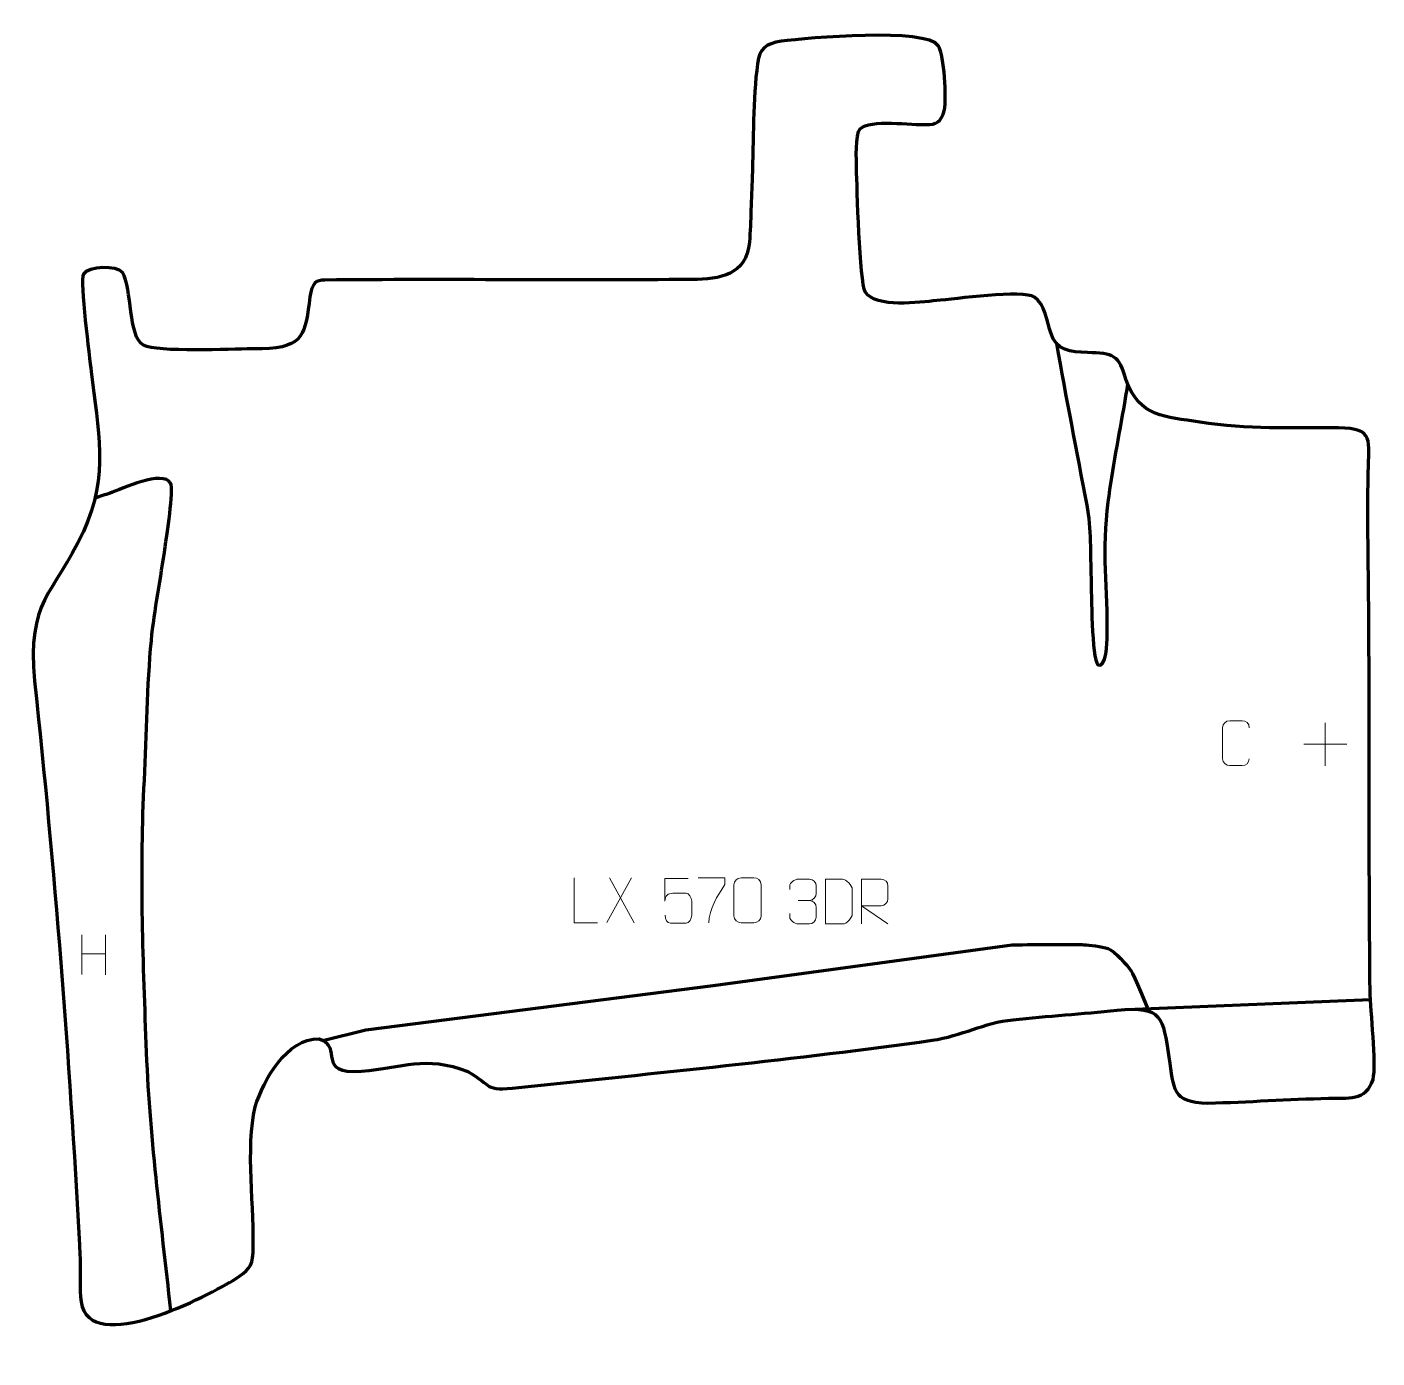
# Model space of a CAD drawing. Header units: millimetres. Extents: x 917 to 1669, y -32 to 709.
import ezdxf

# ---------------------------------------------------------------- set-up
doc = ezdxf.new("R2010")
doc.units = ezdxf.units.MM
doc.header["$MEASUREMENT"] = 0
doc.layers.add('layer 1', color=7, linetype='Continuous', plot=False)
doc.layers.add('layer 2', color=7, linetype='Continuous')
doc.layers.add('layer 3', color=7, linetype='Continuous')

msp = doc.modelspace()

# ---------------------------------------------------------------- linework, layer by layer
at = {"layer": 'layer 1', "color": 250, "lineweight": 9}
for points, knots in [([(1597.3829, 301.9289), (1597.2431, 299.6055), (1595.5659, 298.1259), (1593.4182, 298.1151), (1593.4182, 298.1151), (1591.0863, 298.1155), (1588.7544, 298.1155), (1586.4229, 298.1151), (1586.4229, 298.1151), (1584.4979, 298.0097), (1582.5258, 299.8942), (1582.537, 301.9115), (1582.537, 301.9115), (1582.5374, 307.6816), (1582.5374, 313.4513), (1582.537, 319.2206), (1582.537, 319.2206), (1582.5412, 321.3587), (1584.2879, 323.0779), (1586.4403, 323.0644), (1586.4403, 323.0644), (1588.766, 323.0644), (1591.0921, 323.0644), (1593.4182, 323.0644), (1593.4182, 323.0644), (1595.3648, 323.0999), (1597.3562, 321.6084), (1597.3829, 319.1708)], [0, 0, 0, 0, 0.125, 0.125, 0.125, 0.125, 0.25, 0.25, 0.25, 0.25, 0.375, 0.375, 0.375, 0.375, 0.5, 0.5, 0.5, 0.5, 0.625, 0.625, 0.625, 0.625, 0.75, 0.75, 0.75, 0.75, 1, 1, 1, 1]), ([(1234.3291, 210.6269), (1234.3291, 210.6269), (1221.38, 210.6269), (1221.38, 210.6269), (1221.38, 210.6269), (1221.38, 210.6269), (1221.38, 235.5805), (1221.38, 235.5805)], [0, 0, 0, 0, 0.33333333, 0.33333333, 0.33333333, 0.33333333, 1, 1, 1, 1]), ([(1284.7296, 235.256), (1284.7296, 235.256), (1271.8779, 235.256), (1271.8779, 235.256), (1271.8779, 235.256), (1271.8782, 231.0254), (1271.8782, 226.7945), (1271.8779, 222.5633), (1271.8779, 222.5633), (1271.8776, 225.8734), (1273.5086, 226.9452), (1276.3206, 227.0057), (1276.3206, 227.0057), (1278.7602, 227.006), (1281.1997, 227.006), (1283.6389, 227.0057), (1283.6389, 227.0057), (1285.2887, 227.0125), (1286.7636, 224.632), (1286.7921, 222.5633), (1286.7921, 222.5633), (1286.7918, 219.976), (1286.7918, 217.3884), (1286.7921, 214.8007), (1286.7921, 214.8007), (1286.8383, 212.8413), (1285.3389, 210.405), (1283.713, 210.3465), (1283.713, 210.3465), (1281.7565, 210.3468), (1276.8615, 210.3468), (1274.9045, 210.3465), (1274.9045, 210.3465), (1273.059, 210.3377), (1271.9519, 212.3025), (1271.9311, 214.8536)], [0, 0, 0, 0, 0.1, 0.1, 0.1, 0.1, 0.2, 0.2, 0.2, 0.2, 0.3, 0.3, 0.3, 0.3, 0.4, 0.4, 0.4, 0.4, 0.5, 0.5, 0.5, 0.5, 0.6, 0.6, 0.6, 0.6, 0.7, 0.7, 0.7, 0.7, 0.8, 0.8, 0.8, 0.8, 1, 1, 1, 1]), ([(1290.4465, 235.583), (1290.4465, 235.583), (1305.2626, 235.583), (1305.2626, 235.583), (1305.2626, 235.583), (1305.2623, 234.3334), (1305.2623, 233.0838), (1305.2626, 231.834), (1305.2626, 231.834), (1301.2682, 225.8369), (1296.353, 218.0033), (1296.353, 210.6245)], [0, 0, 0, 0, 0.25, 0.25, 0.25, 0.25, 0.5, 0.5, 0.5, 0.5, 1, 1, 1, 1]), ([(1314.2739, 235.603), (1316.64, 235.603), (1319.0065, 235.603), (1321.373, 235.603), (1321.373, 235.603), (1323.3535, 235.6386), (1325.3795, 234.1443), (1325.4066, 231.7022), (1325.4066, 231.7022), (1325.4062, 225.9448), (1325.4062, 220.187), (1325.4066, 214.4288), (1325.4066, 214.4288), (1325.2645, 212.1012), (1323.5581, 210.6189), (1321.373, 210.6081), (1321.373, 210.6081), (1319.0006, 210.6085), (1316.6282, 210.6085), (1314.2562, 210.6081), (1314.2562, 210.6081), (1312.2977, 210.5025), (1310.2913, 212.3904), (1310.3027, 214.4114), (1310.3027, 214.4114), (1310.3031, 220.192), (1310.3031, 225.9723), (1310.3027, 231.7521), (1310.3027, 231.7521), (1310.307, 233.8941), (1312.0841, 235.6166), (1314.2739, 235.603)], [0, 0, 0, 0, 0.11111111, 0.11111111, 0.11111111, 0.11111111, 0.22222222, 0.22222222, 0.22222222, 0.22222222, 0.33333333, 0.33333333, 0.33333333, 0.33333333, 0.44444444, 0.44444444, 0.44444444, 0.44444444, 0.55555556, 0.55555556, 0.55555556, 0.55555556, 0.66666667, 0.66666667, 0.66666667, 0.66666667, 0.77777778, 0.77777778, 0.77777778, 0.77777778, 1, 1, 1, 1]), ([(1341.4178, 229.1854), (1341.4178, 229.1854), (1341.4178, 231.0426), (1341.4178, 231.0426), (1341.4178, 231.0426), (1341.4035, 232.7845), (1344.068, 234.9026), (1346.1271, 234.8799), (1346.1271, 234.8799), (1348.1912, 234.8799), (1350.2552, 234.8799), (1352.3189, 234.8799), (1352.3189, 234.8799), (1354.5134, 234.8887), (1356.1117, 233.0419), (1356.1561, 231.1298), (1356.1561, 231.1298), (1356.1557, 229.6947), (1356.1557, 228.2596), (1356.1561, 226.8241), (1356.1561, 226.8241), (1356.1075, 225.1706), (1354.5049, 222.9406), (1352.3066, 222.9506), (1352.3066, 222.9506), (1354.5103, 222.9394), (1356.1183, 221.1362), (1356.1723, 219.0767), (1356.1723, 219.0767), (1356.1719, 217.292), (1356.1719, 215.5073), (1356.1723, 213.7222), (1356.1723, 213.7222), (1356.1824, 211.6608), (1354.1275, 209.8977), (1352.3066, 209.9058), (1352.3066, 209.9058), (1350.2413, 209.9061), (1348.1761, 209.9061), (1346.1105, 209.9058), (1346.1105, 209.9058), (1343.9419, 209.9173), (1341.4109, 212.3175), (1341.3923, 213.7793), (1341.3923, 213.7793), (1341.3923, 213.7793), (1341.3923, 215.6879), (1341.3923, 215.6879)], [0, 0, 0, 0, 0.07692308, 0.07692308, 0.07692308, 0.07692308, 0.15384615, 0.15384615, 0.15384615, 0.15384615, 0.23076923, 0.23076923, 0.23076923, 0.23076923, 0.30769231, 0.30769231, 0.30769231, 0.30769231, 0.38461538, 0.38461538, 0.38461538, 0.38461538, 0.46153846, 0.46153846, 0.46153846, 0.46153846, 0.53846154, 0.53846154, 0.53846154, 0.53846154, 0.61538462, 0.61538462, 0.61538462, 0.61538462, 0.69230769, 0.69230769, 0.69230769, 0.69230769, 0.76923077, 0.76923077, 0.76923077, 0.76923077, 0.84615385, 0.84615385, 0.84615385, 0.84615385, 1, 1, 1, 1]), ([(1361.3902, 209.9443), (1363.722, 209.9447), (1368.6722, 209.9207), (1371.0037, 209.9204), (1371.0037, 209.9204), (1372.9287, 209.815), (1376.2473, 213.3566), (1376.2361, 215.3739), (1376.2361, 215.3739), (1376.2357, 221.144), (1376.2357, 223.3137), (1376.2361, 229.083), (1376.2361, 229.083), (1376.2318, 231.2211), (1372.8573, 234.8812), (1370.7049, 234.8677), (1370.7049, 234.8677), (1368.3792, 234.8677), (1363.6549, 234.8677), (1361.3288, 234.8677), (1361.3288, 234.8677), (1361.3292, 229.1208), (1361.3905, 215.6916), (1361.3902, 209.9443)], [0, 0, 0, 0, 0.14285714, 0.14285714, 0.14285714, 0.14285714, 0.28571429, 0.28571429, 0.28571429, 0.28571429, 0.42857143, 0.42857143, 0.42857143, 0.42857143, 0.57142857, 0.57142857, 0.57142857, 0.57142857, 0.71428571, 0.71428571, 0.71428571, 0.71428571, 1, 1, 1, 1]), ([(1381.4504, 209.9162), (1381.4504, 209.9162), (1381.4504, 234.8697), (1381.4504, 234.8697), (1381.4504, 234.8697), (1385.0452, 234.8697), (1388.6407, 234.8697), (1392.2359, 234.8697), (1392.2359, 234.8697), (1394.5612, 234.832), (1396.1185, 233.342), (1396.1144, 230.9756), (1396.1144, 230.9756), (1396.114, 228.9401), (1396.114, 225.8807), (1396.1144, 223.8447), (1396.1144, 223.8447), (1396.1079, 221.9692), (1394.2956, 220.0274), (1392.2861, 220.0083), (1392.2861, 220.0083), (1392.2861, 220.0083), (1381.4504, 220.0083), (1381.4504, 220.0083), (1381.4504, 220.0083), (1381.4504, 220.0083), (1396.1051, 209.9162), (1396.1051, 209.9162)], [0, 0, 0, 0, 0.125, 0.125, 0.125, 0.125, 0.25, 0.25, 0.25, 0.25, 0.375, 0.375, 0.375, 0.375, 0.5, 0.5, 0.5, 0.5, 0.625, 0.625, 0.625, 0.625, 0.75, 0.75, 0.75, 0.75, 1, 1, 1, 1])]:
    msp.add_open_spline(points, degree=3, knots=knots, dxfattribs=at)
for points in [[(1639.7163, 321.982), (1639.7163, 321.982), (1639.7163, 298.0041), (1639.7163, 298.0041)], [(1627.7274, 309.993), (1627.7274, 309.993), (1651.7053, 309.993), (1651.7053, 309.993)], [(1253.2703, 235.5805), (1253.2703, 235.5805), (1239.5297, 210.6847), (1239.5297, 210.6847)], [(1240.9843, 235.5805), (1240.9843, 235.5805), (1254.7249, 210.627), (1254.7249, 210.627)], [(1346.1275, 222.9402), (1346.1275, 222.9402), (1352.3239, 222.9402), (1352.3239, 222.9402)], [(947.1505, 203.9378), (947.1505, 203.9378), (947.1505, 181.7451), (947.1505, 181.7451)], [(960.2662, 203.9378), (960.2662, 203.9378), (960.2662, 181.5875), (960.2662, 181.5875)], [(947.168, 193.2954), (947.168, 193.2954), (960.2662, 193.2954), (960.2662, 193.2954)]]:
    msp.add_open_spline(points, degree=3, dxfattribs=at)
at = {"layer": 'layer 2', "color": 142, "lineweight": 158}
for points in [[(1489.9226, 533.1798), (1495.3028, 503.086), (1501.1075, 473.1563), (1506.8095, 443.1299), (1506.8095, 443.1299), (1509.322, 429.8989), (1508.7261, 416.0779), (1509.2208, 402.5261), (1509.2208, 402.5261), (1509.5249, 394.1953), (1509.4729, 357.9937), (1513.0206, 354.247), (1513.0206, 354.247), (1517.6764, 351.5602), (1518.2634, 367.747), (1518.2901, 369.8374), (1518.2901, 369.8374), (1518.5243, 396.3555), (1515.2236, 417.8421), (1518.7752, 445.006), (1518.7752, 445.006), (1521.1226, 462.9593), (1524.9328, 482.0182), (1527.9869, 500.0126), (1527.9869, 500.0126), (1528.5762, 503.4848), (1529.1657, 506.9569), (1529.7562, 510.4288)], [(996.6414, -5.505), (991.1791, 44.6427), (984.7759, 92.4511), (982.9373, 143.071), (982.9373, 143.071), (981.1192, 192.9734), (979.2676, 240.03), (981.9128, 290.0702), (981.9128, 290.0702), (983.2283, 315.5692), (983.4227, 342.6125), (985.8171, 367.8453), (985.8171, 367.8453), (987.4225, 384.7634), (991.1588, 402.8394), (993.4979, 419.9595), (993.4979, 419.9595), (994.2624, 425.5562), (998.4027, 451.9474), (996.5517, 455.3219), (996.5517, 455.3219), (992.3439, 462.9931), (969.357, 452.1406), (962.7899, 449.8911), (962.7899, 449.8911), (959.9982, 448.9348), (957.1975, 448.001), (954.4014, 447.0573)], [(1081.2265, 145.092), (1081.2265, 145.092), (1105.3345, 150.9096), (1105.3345, 150.9096), (1105.3345, 150.9096), (1105.3345, 150.9096), (1298.8112, 175.582), (1298.8112, 175.582), (1298.8112, 175.582), (1298.8112, 175.582), (1465.234, 198.3362), (1465.234, 198.3362), (1465.234, 198.3362), (1465.234, 198.3362), (1502.2757, 198.6007), (1505.1861, 198.3362), (1505.1861, 198.3362), (1508.0965, 198.0717), (1515.2404, 197.5425), (1518.6799, 196.2196), (1518.6799, 196.2196), (1522.1194, 194.8967), (1529.7924, 186.6945), (1531.3799, 184.0487), (1531.3799, 184.0487), (1532.9674, 181.4029), (1540.8814, 162.6632), (1540.8814, 162.6632)]]:
    msp.add_open_spline(points, degree=3, knots=[0, 0, 0, 0, 0.125, 0.125, 0.125, 0.125, 0.25, 0.25, 0.25, 0.25, 0.375, 0.375, 0.375, 0.375, 0.5, 0.5, 0.5, 0.5, 0.625, 0.625, 0.625, 0.625, 0.75, 0.75, 0.75, 0.75, 1, 1, 1, 1], dxfattribs=at)
msp.add_open_spline([(1664.8282, 167.7284), (1664.8282, 167.7284), (1533.5681, 162.3644), (1533.5681, 162.3644)], degree=3, dxfattribs=at)
at = {"layer": 'layer 3', "color": 242, "lineweight": 158}
msp.add_open_spline([(945.7306, 31.1943), (940.0786, 136.3867), (931.9567, 240.4678), (920.7751, 345.2219), (920.7751, 345.2219), (916.5311, 390.3298), (930.74, 392.2034), (947.9473, 428.5501), (947.9473, 428.5501), (962.4919, 460.0526), (955.9442, 484.9685), (952.2295, 517.6537), (952.2295, 517.6537), (951.397, 524.9784), (945.9269, 568.1837), (947.9394, 571.7364), (947.9394, 571.7364), (950.5461, 576.3382), (966.9116, 576.7721), (969.7867, 572.7214), (969.7867, 572.7214), (975.1994, 563.5963), (972.7822, 536.9134), (981.4128, 532.2687), (981.4128, 532.2687), (989.0743, 528.1456), (1030.4724, 530.0261), (1041.4939, 530.1889), (1041.4939, 530.1889), (1043.4881, 530.2183), (1045.4816, 530.2415), (1047.4759, 530.2614), (1047.4759, 530.2614), (1071.4491, 530.8585), (1071.4004, 538.7748), (1074.0901, 559.08), (1074.0901, 559.08), (1075.4069, 567.1186), (1077.5934, 568.4875), (1082.4907, 568.5331), (1082.4907, 568.5331), (1150.6366, 569.1672), (1218.892, 568.2287), (1287.0816, 568.8411), (1287.0816, 568.8411), (1302.5457, 568.9799), (1317.2013, 571.2593), (1318.919, 589.59), (1318.919, 589.59), (1319.7706, 601.3554), (1319.9073, 613.9613), (1320.4873, 625.8957), (1320.4873, 625.8957), (1321.2296, 646.222), (1320.7862, 669.07), (1323.4483, 689.0201), (1323.4483, 689.0201), (1324.614, 697.7557), (1327.7691, 699.811), (1336.7663, 701.6416), (1336.7663, 701.6416), (1351.1643, 703.139), (1417.7318, 709.4415), (1424.2708, 698.7728), (1424.2708, 698.7728), (1427.4295, 693.6194), (1428.8388, 669.615), (1427.5041, 663.3661), (1427.5041, 663.3661), (1425.9469, 656.076), (1422.4087, 655.217), (1417.8447, 655.0521), (1417.8447, 655.0521), (1409.6653, 654.8741), (1385.8357, 658.1475), (1380.6767, 652.8161), (1380.6767, 652.8161), (1377.7142, 649.7547), (1378.578, 634.8641), (1378.6298, 630.4909), (1378.6298, 630.4909), (1378.7396, 621.2102), (1380.4593, 567.5849), (1383.3846, 561.8833), (1383.3846, 561.8833), (1389.6876, 552.7054), (1413.5855, 556.1823), (1423.3219, 557.0466), (1423.3219, 557.0466), (1432.9831, 557.966), (1471.3701, 563.1923), (1477.7372, 558.9955), (1477.7372, 558.9955), (1483.1084, 555.4551), (1485.065, 544.7689), (1486.7589, 539.1043), (1486.7589, 539.1043), (1489.7569, 529.0791), (1497.7865, 528.5034), (1507.1916, 528.0752), (1507.1916, 528.0752), (1521.633, 527.7081), (1524.8581, 527.0457), (1528.8808, 512.7237), (1528.8808, 512.7237), (1536.2338, 491.9489), (1550.4665, 492.6072), (1569.8325, 489.3228), (1569.8325, 489.3228), (1597.1743, 485.0825), (1619.9537, 486.3888), (1647.1234, 486.1987), (1647.1234, 486.1987), (1667.3487, 486.0572), (1663.9081, 479.0473), (1663.6055, 461.3966), (1663.6055, 461.3966), (1663.0842, 430.9817), (1663.8907, 400.0836), (1664.0156, 369.6131), (1664.0156, 369.6131), (1664.0156, 369.6131), (1664.0218, 368.1128), (1664.0218, 368.1128), (1664.0218, 368.1128), (1664.2521, 303.029), (1663.994, 237.8322), (1664.6184, 172.7662), (1664.6184, 172.7662), (1664.8083, 160.8493), (1668.5072, 132.6327), (1666.2816, 123.2533), (1666.2816, 123.2533), (1662.6348, 111.1668), (1651.9661, 113.1201), (1641.4955, 112.8687), (1641.4955, 112.8687), (1619.0445, 112.2955), (1596.6664, 110.7642), (1574.3464, 110.1046), (1574.3464, 110.1046), (1553.6922, 110.9859), (1555.4605, 117.5712), (1552.5978, 135.6914), (1552.5978, 135.6914), (1549.0968, 157.8523), (1549.4107, 164.4221), (1523.7634, 161.841), (1523.7634, 161.841), (1504.4743, 159.9208), (1485.0341, 158.5889), (1465.8077, 156.6032), (1465.8077, 156.6032), (1449.4448, 154.9133), (1437.3766, 147.5584), (1420.6997, 145.1301), (1420.6997, 145.1301), (1345.5882, 134.5878), (1266.182, 126.8708), (1190.5205, 118.8144), (1190.5205, 118.8144), (1170.2474, 116.6557), (1176.3543, 119.7185), (1162.1317, 127.7094), (1162.1317, 127.7094), (1138.1802, 137.0782), (1125.9525, 129.6301), (1102.9357, 127.9568), (1102.9357, 127.9568), (1076.6601, 126.0465), (1093.2815, 141.5581), (1079.2033, 145.8862), (1079.2033, 145.8862), (1061.0437, 146.2082), (1048.3473, 123.1521), (1043.6757, 108.0577), (1043.6757, 108.0577), (1038.134, 85.5626), (1043.4574, 50.7228), (1042.421, 26.7354), (1042.421, 26.7354), (1042.0725, 18.6693), (1039.5548, 16.8109), (1032.4867, 12.1468), (1032.4867, 12.1468), (1018.5915, 3.3169), (951.176, -31.8113), (946.7351, -0.5109), (946.7351, -0.5109), (945.7111, 6.7066), (946.3063, 16.2039), (946.0606, 23.7497), (946.0606, 23.7497), (945.9543, 26.2315), (945.8439, 28.7128), (945.7306, 31.1943)], degree=3, knots=[0, 0, 0, 0, 0.02, 0.02, 0.02, 0.02, 0.04, 0.04, 0.04, 0.04, 0.06, 0.06, 0.06, 0.06, 0.08, 0.08, 0.08, 0.08, 0.1, 0.1, 0.1, 0.1, 0.12, 0.12, 0.12, 0.12, 0.14, 0.14, 0.14, 0.14, 0.16, 0.16, 0.16, 0.16, 0.18, 0.18, 0.18, 0.18, 0.2, 0.2, 0.2, 0.2, 0.22, 0.22, 0.22, 0.22, 0.24, 0.24, 0.24, 0.24, 0.26, 0.26, 0.26, 0.26, 0.28, 0.28, 0.28, 0.28, 0.3, 0.3, 0.3, 0.3, 0.32, 0.32, 0.32, 0.32, 0.34, 0.34, 0.34, 0.34, 0.36, 0.36, 0.36, 0.36, 0.38, 0.38, 0.38, 0.38, 0.4, 0.4, 0.4, 0.4, 0.42, 0.42, 0.42, 0.42, 0.44, 0.44, 0.44, 0.44, 0.46, 0.46, 0.46, 0.46, 0.48, 0.48, 0.48, 0.48, 0.5, 0.5, 0.5, 0.5, 0.52, 0.52, 0.52, 0.52, 0.54, 0.54, 0.54, 0.54, 0.56, 0.56, 0.56, 0.56, 0.58, 0.58, 0.58, 0.58, 0.6, 0.6, 0.6, 0.6, 0.62, 0.62, 0.62, 0.62, 0.64, 0.64, 0.64, 0.64, 0.66, 0.66, 0.66, 0.66, 0.68, 0.68, 0.68, 0.68, 0.7, 0.7, 0.7, 0.7, 0.72, 0.72, 0.72, 0.72, 0.74, 0.74, 0.74, 0.74, 0.76, 0.76, 0.76, 0.76, 0.78, 0.78, 0.78, 0.78, 0.8, 0.8, 0.8, 0.8, 0.82, 0.82, 0.82, 0.82, 0.84, 0.84, 0.84, 0.84, 0.86, 0.86, 0.86, 0.86, 0.88, 0.88, 0.88, 0.88, 0.9, 0.9, 0.9, 0.9, 0.92, 0.92, 0.92, 0.92, 0.94, 0.94, 0.94, 0.94, 0.96, 0.96, 0.96, 0.96, 1, 1, 1, 1], dxfattribs=at)

doc.saveas('drawing.dxf')
